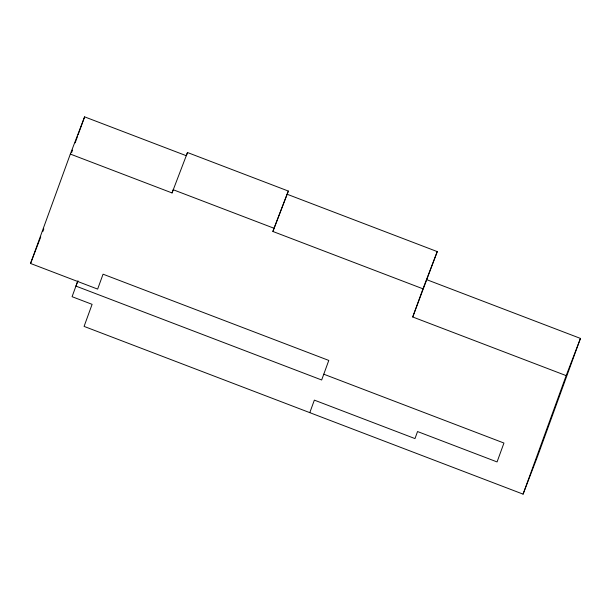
<?xml version="1.0" encoding="UTF-8"?>
<svg xmlns="http://www.w3.org/2000/svg" width="611" height="611" viewBox="0 0 611 611"><rect width="100%" height="100%" fill="white"/><g stroke="black" fill="none" stroke-linecap="round" stroke-linejoin="round"><path stroke-width="0.92" d="M77.971 280.777L75.932 286.093L321.669 379.989L328.787 360.429L103.06 274.186L97.638 289.102L30.55 263.471L70.326 154.071L84.608 116.861L186.324 155.721L187.485 152.521L288.339 191.06L272.888 231.47L422.972 288.82L412.731 316.987L566.168 375.62L523.077 494.139L84.081 326.404L92.101 304.339L72.083 296.694L77.62 281.457M71.571 152.727L72.549 150.039M75.153 142.867L77.437 136.589M78.086 134.794L84.608 116.861M70.326 154.071L172.042 192.939L173.203 189.731L274.049 228.27L272.888 231.47M309.8 412.646L314.352 400.129L414.984 438.583L417.542 431.542L497.071 461.931L503.945 443.036L323.777 374.199M412.731 316.987L437.255 251.602L287.17 194.26M427.013 279.777L580.45 338.41L537.359 456.929L523.077 494.139M30.55 263.471L40.754 236.892M42.793 231.577L43.816 228.919M172.042 192.939L187.485 152.521M274.049 228.27L288.339 191.06M422.972 288.82L437.255 251.602M566.168 375.62L580.45 338.41"/></g></svg>
